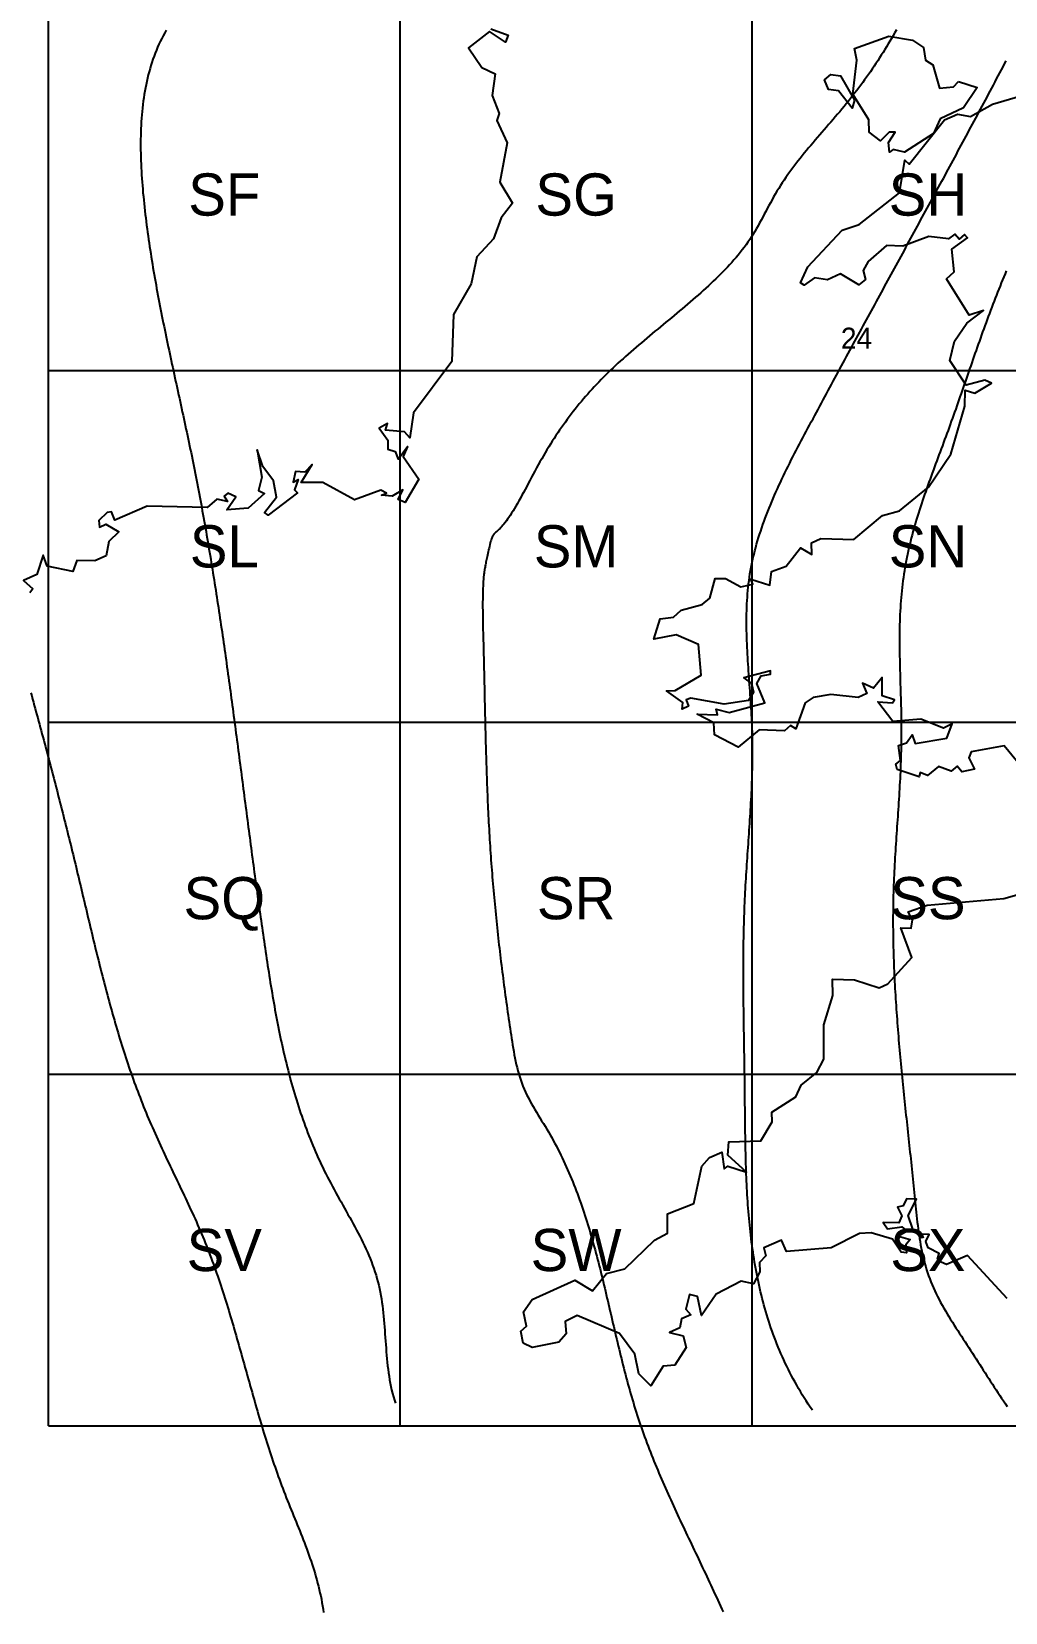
# Model space of a CAD drawing. Header units: metres. Extents: x -206260 to 760000, y -120000 to 1300000.
# Drawn here: x -4783 to 272024, y -53013 to 396300 of the extents above; entities that cross this region are included whole.
import ezdxf
from ezdxf.enums import TextEntityAlignment as Align

# ---------------------------------------------------------------- set-up
doc = ezdxf.new("R2010")
doc.units = ezdxf.units.M
for name, color, linetype in [('COASTLINE', 9, 'Continuous'), ('ISO_HALF', 8, 'Continuous'), ('ISO_LABELS', 7, 'Continuous'), ('ISO_WHOLE', 7, 'Continuous'), ('OS_GRID_100KM', 5, 'Continuous')]:
    doc.layers.add(name, color=color, linetype=linetype)

msp = doc.modelspace()

# ---------------------------------------------------------------- linework, layer by layer
at = {"layer": 'COASTLINE'}
for points in [[(125800, 397100), (130700, 395300), (129900, 393300), (125400, 396300), (119400, 391700), (123200, 386100), (127000, 384300), (126100, 378100), (128100, 373000), (127500, 371000), (130400, 364700), (128300, 353500), (131900, 347500), (128700, 343400), (126500, 337400), (121800, 332300), (120200, 324600), (115100, 315900), (114700, 302500), (103800, 287900), (102700, 280800), (101200, 282500), (95800, 283000), (96400, 284900), (94000, 283600), (96500, 280200), (96500, 277600), (98600, 277000), (99400, 274800), (102100, 278400), (100800, 275500), (105300, 269100), (101400, 262500), (99400, 263300), (100700, 266100), (97700, 264300), (94700, 264500), (96100, 265100), (94500, 266000), (87000, 263200), (78000, 268100), (71800, 268100), (75000, 273300), (72900, 271100), (70200, 271300), (69600, 268200), (71000, 269000), (69900, 266100), (70800, 265200), (62500, 258900), (61400, 259600), (64800, 264000), (64000, 268600), (60900, 272700), (59300, 277400), (60700, 269700), (59700, 265900), (61400, 265000), (56800, 260800), (50700, 260400), (53300, 264100), (51000, 265100), (50000, 264300), (50900, 262700), (47900, 263400), (45100, 261000), (28100, 261400), (18900, 257400), (17900, 259800), (16700, 259600), (14300, 257300), (14500, 255400), (16300, 256300), (20000, 254100), (17200, 251400), (16400, 247300), (13200, 245900), (8100, 246000), (6900, 242800), (-400, 244400), (-1500, 247500), (-3300, 242000), (-7100, 240300), (-4400, 237900), (-5300, 236800)], [(277400, 186400), (271700, 193300), (262300, 191600), (261600, 189900), (263200, 186700), (259600, 185900), (258300, 187500), (256600, 186100), (253000, 187400), (249900, 184900), (247800, 185700), (247500, 184500), (241300, 186600), (240900, 188100), (242200, 189100), (241600, 193400), (243900, 194100), (245500, 196400), (246400, 194000), (255400, 195500), (256900, 199500), (254400, 198300), (248000, 200900), (240000, 200200), (235800, 205800), (239900, 205500), (240500, 206400), (237000, 207500), (237000, 212700), (234500, 209700), (231400, 211100), (232600, 208200), (230200, 207000), (222400, 207900), (217400, 207000), (215100, 205500), (212500, 198100), (210900, 199100), (209200, 197600), (202000, 197800), (196100, 192900), (189300, 196400), (189100, 199800), (184400, 202300), (190200, 202100), (189800, 203700), (193500, 202800), (203600, 205500), (201400, 211000), (202600, 213200), (205300, 213700), (205300, 214600), (197700, 212600), (199900, 211000), (200400, 208500), (199000, 206200), (192100, 205100), (182600, 206800), (181300, 206400), (181900, 204600), (180100, 203700), (180300, 205600), (175700, 208900), (178200, 209000), (185500, 213400), (184800, 222100), (178400, 224800), (172100, 223600), (173900, 229400), (177700, 229900), (179900, 231900), (185800, 233500), (188000, 235300), (189500, 240900), (192500, 240900), (196800, 238500), (200200, 239200), (199700, 240700), (205100, 239000), (205500, 242800), (209700, 244400), (213800, 249600), (217000, 247700), (216900, 251000), (219600, 252200), (228900, 251900), (237100, 258800), (241900, 260100), (250200, 266800), (256500, 276200), (260500, 289800), (260600, 294400), (263300, 293500), (268100, 296400), (266200, 297200), (260900, 295800), (256200, 302800), (257600, 308300), (261100, 313400), (265800, 317000), (261700, 315700), (255300, 326000), (257500, 328000), (256800, 334500), (261300, 337700), (260400, 338600), (258900, 337300), (257700, 338700), (255900, 337400), (250300, 338100), (242900, 335300), (238200, 335500), (233000, 331000), (231600, 328400), (232300, 325800), (230400, 324300), (225200, 327500), (221500, 325700), (217800, 326300), (214800, 324200), (213800, 324900), (215900, 329400), (225600, 339900), (230500, 341500), (241900, 350500), (243400, 359800), (244700, 358600), (254700, 371200), (258400, 372800), (262100, 372200), (268400, 375700), (278000, 378500)], [(272500, 36200), (261300, 48400), (255300, 45900), (253800, 46500), (252700, 47500), (253200, 49000), (250100, 50600), (249400, 52400), (250400, 54400), (247000, 54500), (245700, 55900), (244400, 59800), (246800, 64400), (243900, 64500), (243000, 62500), (241400, 62200), (242600, 59700), (241700, 57700), (237300, 57800), (238500, 56000), (242600, 56600), (244100, 55300), (241600, 53900), (245000, 53000), (243700, 51500), (243900, 49200), (242400, 49400), (239900, 53100), (233900, 54900), (230600, 54700), (222500, 50600), (209800, 49600), (208400, 52800), (203400, 50600), (203900, 48300), (202100, 46400), (202200, 43800), (200400, 40400), (196900, 41100), (189800, 37400), (185600, 31400), (184500, 36800), (182200, 37300), (181200, 33200), (182600, 31600), (180000, 30400), (179500, 27900), (176500, 26500), (180400, 25600), (181300, 22300), (178100, 17300), (174700, 17000), (171200, 11400), (167800, 14800), (166700, 20400), (162300, 26300), (150300, 31400), (146900, 29700), (147200, 26200), (145100, 23800), (137500, 22300), (134900, 23500), (134300, 26900), (135900, 28300), (135000, 32400), (137500, 35900), (149600, 41400), (154700, 38400), (158600, 43300), (163800, 44600), (172300, 52800), (176000, 54800), (176000, 60300), (183500, 63200), (185700, 73800), (187900, 76300), (191400, 77800), (192100, 73100), (193100, 73800), (198400, 72100), (193100, 76900), (193400, 80700), (202500, 81000), (205700, 86400), (205600, 89200), (212500, 93500), (214000, 96800), (218400, 100400), (220400, 104200), (220400, 114000), (223000, 122300), (222900, 127000), (229100, 126800), (236100, 124500), (238600, 125600), (245400, 133100), (242300, 141600), (245200, 141500), (245600, 143800), (244400, 146100), (249800, 148000), (271600, 149900), (276600, 151300)]]:
    msp.add_lwpolyline(points, dxfattribs=at)
for points in [[(258700, 382100), (264000, 380400), (260100, 374600), (253500, 371500), (251600, 367300), (243300, 362000), (240100, 362800), (239100, 362000), (238800, 364800), (240700, 367700), (239000, 367700), (236500, 365300), (233300, 367700), (233200, 371200), (228700, 378500), (229800, 388200), (229100, 391500), (238900, 395000), (245600, 393900), (248700, 391800), (249300, 388200), (251400, 386900), (253300, 380200), (257300, 380600), (258700, 382100)], [(229100, 376800), (228500, 374500), (224600, 379500), (221700, 379800), (220600, 382600), (222400, 384100), (225200, 383700), (229100, 376800)]]:
    msp.add_lwpolyline(points, close=True, dxfattribs=at)
at = {"layer": 'ISO_HALF'}
for points in [[(241033.7, 396814.4), (240579.3, 396003.4), (240119.9, 395194.4), (239655.4, 394387.7), (239185.7, 393583.1), (238710.7, 392780.9), (238230.4, 391980.8), (237744.6, 391183.2), (237253.4, 390387.8), (236756.6, 389594.9), (236254.1, 388804.3), (235745.9, 388016.3), (235231.8, 387230.7), (234711.9, 386447.6), (234186, 385667.1), (233654.1, 384889.2), (233116, 384113.9), (232571.7, 383341.3), (232021.1, 382571.4), (231464.2, 381804.2), (230900.8, 381039.7), (230330.9, 380278.1), (229754.4, 379519.3), (229171.2, 378763.4), (228581.3, 378010.3), (227984.8, 377260.1), (227382.1, 376512.6), (226773.8, 375767.4), (226160.4, 375024.3), (225542.5, 374283.2), (224920.7, 373543.6), (224295.4, 372805.5), (223667.2, 372068.6), (223036.7, 371332.5), (222404.3, 370597.2), (221770.7, 369862.2), (221136.3, 369127.5), (220501.7, 368392.7), (219867.5, 367657.6), (219234.1, 366921.9), (218602.2, 366185.5), (217972.2, 365448), (217344.7, 364709.3), (216720.3, 363969), (216099.4, 363227), (215482.7, 362483), (214870.6, 361736.7), (214263.7, 360987.9), (213662.6, 360236.4), (213067.7, 359481.9), (212479.7, 358724.2), (211899, 357963), (211326.2, 357198.2), (210761.9, 356429.3), (210206.5, 355656.3), (209660.6, 354878.8), (209124.8, 354096.6), (208599.7, 353309.5), (208085.6, 352517.3), (207583.2, 351719.6), (207093, 350916.3), (206614.9, 350107.5), (206147.2, 349294.1), (205688.6, 348477.1), (205237.4, 347657.5), (204792, 346836.2), (204350.9, 346014.1), (203912.6, 345192.2), (203475.4, 344371.5), (203037.8, 343553), (202598.3, 342737.5), (202155.2, 341926.1), (201707.1, 341119.7), (201252.3, 340319.3), (200789.3, 339525.8), (200316.5, 338740.2), (199832.4, 337963.5), (199335.3, 337196.5), (198824.3, 336440), (198299.5, 335693.4), (197761.1, 334956.4), (197209.6, 334228.3), (196645.2, 333508.7), (196068.3, 332797.1), (195479.3, 332092.8), (194878.5, 331395.5), (194266.2, 330704.6), (193642.8, 330019.5), (193008.5, 329339.7), (192363.8, 328664.8), (191708.9, 327994.2), (191044.3, 327327.4), (190370.2, 326663.8), (189687, 326003), (188995, 325344.5), (188294.6, 324687.6), (187586.1, 324032.4), (186870.1, 323378.5), (186147, 322726), (185417.2, 322074.8), (184681.1, 321424.8), (183939.2, 320775.8), (183192, 320127.9), (182439.9, 319480.8), (181683.4, 318834.6), (180922.8, 318189.1), (180158.7, 317544.2), (179391.4, 316899.9), (178621.4, 316256), (177849.2, 315612.5), (177075.3, 314969.3), (176299.9, 314326.2), (175523.7, 313683.3), (174747, 313040.3), (173970.3, 312397.3), (173194.1, 311754.1), (172418.7, 311110.6), (171644.6, 310466.7), (170872.3, 309822.4), (170102.2, 309177.6), (169334.8, 308532.1), (168570.4, 307885.9), (167809.6, 307238.9), (167052.8, 306591), (166300.5, 305942.1), (165553, 305292.1), (164810.8, 304640.9), (164074.4, 303988.5), (163344.3, 303334.7), (162620.7, 302679.5), (161904.3, 302022.7), (161195.4, 301364.4), (160494.6, 300704.3), (159802, 300042.3), (159117.6, 299378.3), (158441.4, 298712.1), (157773.1, 298043.4), (157112.6, 297372), (156459.7, 296697.7), (155814.4, 296020.2), (155176.5, 295339.4), (154545.8, 294655), (153922.1, 293966.8), (153305.4, 293274.6), (152695.6, 292578.1), (152092.3, 291877.2), (151495.6, 291171.7), (150905.3, 290461.2), (150321.2, 289745.6), (149743.1, 289024.7), (149171.1, 288298.2), (148604.8, 287566), (148044.1, 286827.7), (147489, 286083.3), (146939.3, 285332.4), (146394.7, 284574.9), (145855.3, 283810.5), (145320.8, 283039), (144791.1, 282260.2), (144266.1, 281473.8), (143745.5, 280679.7), (143229.3, 279877.7), (142717.4, 279067.4), (142209.5, 278248.8), (141705.6, 277421.5), (141205.4, 276585.4), (140708.9, 275740.2), (140216, 274885.7), (139726.4, 274021.7), (139240.1, 273149.2), (138757.4, 272270.5), (138278.4, 271388.2), (137803.3, 270504.7), (137332.4, 269622.5), (136865.7, 268744.1), (136403.6, 267872.1), (135946.1, 267008.8), (135493.4, 266156.9), (135045.8, 265318.8), (134603.5, 264497), (134166.6, 263694.1), (133735.3, 262912.4), (133309.8, 262154.5), (132890.3, 261422.9), (132477, 260720.2), (132070.1, 260048.7), (131669.9, 259410.7), (131277.9, 258807.5), (130895.6, 258239.9), (130524.6, 257708.8), (130166.5, 257215.1), (129822.9, 256759.8), (129495.3, 256343.8), (129185.3, 255968), (128894.5, 255633.1), (128623, 255337.2), (128369.7, 255076.2), (128133.7, 254845.7), (127913.8, 254641.3), (127708.9, 254458.6), (127517.9, 254293.4), (127339.8, 254141.2), (127173.4, 253997.6), (127017.7, 253858.5), (126871.6, 253719.3), (126734, 253575.8), (126603.9, 253423.5), (126480, 253258.2), (126361.4, 253075.5), (126247, 252871), (126135.6, 252640.4), (126026.3, 252379.3), (125917.8, 252083.3), (125809.1, 251748.2), (125699.2, 251369.5), (125587.3, 250945.5), (125474, 250483.9), (125360.3, 249994.9), (125247.2, 249488.8), (125135.6, 248975.7), (125026.5, 248465.8), (124920.9, 247969.3), (124819.6, 247495.8), (124723.1, 247047.7), (124631, 246622.5), (124543.5, 246217.8), (124460.2, 245831.1), (124381.1, 245460), (124306.1, 245102), (124235, 244754.6), (124167.8, 244415.5), (124104.3, 244082), (124044.4, 243751.9), (123987.9, 243422.5), (123934.8, 243091.5), (123884.9, 242756.4), (123838.1, 242414.7), (123794.2, 242064), (123753.3, 241701.8), (123715.1, 241325.7), (123679.4, 240933.1), (123646.3, 240521.7), (123615.6, 240088.9), (123587.1, 239632.3), (123560.8, 239149.5), (123536.4, 238638), (123514, 238095.8), (123493.8, 237522.5), (123476, 236917.9), (123460.7, 236281.8), (123448.2, 235614), (123438.8, 234914.2), (123432.6, 234182.4), (123429.8, 233418.2), (123430.8, 232621.5), (123435.5, 231792.6), (123443.8, 230933.6), (123455.3, 230047), (123469.7, 229135.5), (123486.7, 228201.5), (123506, 227247.6), (123527.1, 226276.4), (123549.8, 225290.5), (123573.8, 224292.4), (123598.7, 223284.6), (123624.2, 222269.8), (123649.9, 221250.5), (123675.6, 220229.1), (123700.8, 219208.3), (123725.6, 218188.9), (123749.9, 217171), (123773.9, 216154.6), (123797.4, 215139.6), (123820.7, 214125.9), (123843.6, 213113.7), (123866.4, 212102.8), (123888.9, 211093.2), (123911.3, 210085), (123933.6, 209078), (123955.8, 208072.3), (123978, 207067.8), (124000.3, 206064.6), (124022.6, 205062.6), (124045, 204061.7), (124067.6, 203062.1), (124090.4, 202063.5), (124113.4, 201066.1), (124136.7, 200069.7), (124160.3, 199074.4), (124184.3, 198080.2), (124208.7, 197087), (124233.6, 196094.8), (124259, 195103.6), (124284.9, 194113.3), (124311.4, 193124), (124338.5, 192135.6), (124366.3, 191148.1), (124394.9, 190161.5), (124424.1, 189175.7), (124454.2, 188190.7), (124485.2, 187206.5), (124517, 186223.2), (124549.7, 185240.6), (124583.5, 184258.7), (124618.2, 183277.5), (124654, 182297.1), (124691, 181317.3), (124729, 180338.1), (124768.3, 179359.6), (124808.8, 178381.7), (124850.6, 177404.4), (124893.6, 176427.7), (124938.1, 175451.5), (124984, 174475.8), (125031.3, 173500.6), (125080.1, 172525.9), (125130.5, 171551.6), (125182.4, 170577.8), (125235.9, 169604.3), (125291.2, 168631.3), (125348.1, 167658.6), (125406.8, 166686.3), (125467.3, 165714.3), (125529.6, 164742.6), (125593.7, 163771.2), (125659.7, 162800.1), (125727.5, 161829.3), (125797, 160858.9), (125868.4, 159888.8), (125941.5, 158919.1), (126016.3, 157949.7), (126092.9, 156980.7), (126171.1, 156012.1), (126251.1, 155043.9), (126332.8, 154076.1), (126416.1, 153108.7), (126501.1, 152141.7), (126587.8, 151175.2), (126676, 150209.1), (126765.9, 149243.4), (126857.4, 148278.2), (126950.4, 147313.5), (127045, 146349.3), (127141.2, 145385.6), (127238.9, 144422.3), (127338.1, 143459.6), (127438.9, 142497.4), (127541.1, 141535.8), (127644.8, 140574.6), (127750, 139614.1), (127856.6, 138654.1), (127964.6, 137694.6), (128074.1, 136735.8), (128184.9, 135777.5), (128297.2, 134819.9), (128410.8, 133862.8), (128525.8, 132906.4), (128642.1, 131950.6), (128759.8, 130995.4), (128878.8, 130040.9), (128999, 129087.1), (129120.6, 128134), (129243.4, 127181.5), (129367.5, 126229.7), (129492.8, 125278.6), (129619.3, 124328.2), (129747.1, 123378.6), (129876, 122429.6), (130006.1, 121481.4), (130137.4, 120534), (130269.8, 119587.3), (130403.4, 118641.4), (130538.1, 117696.3), (130673.9, 116752), (130810.8, 115808.5), (130948.7, 114865.8), (131087.8, 113923.9), (131227.8, 112982.8), (131368.9, 112042.6), (131511, 111103.2), (131654.2, 110164.7), (131799.1, 109227.4), (131947.4, 108291.8), (132100.6, 107358.5), (132260.2, 106428.1), (132427.9, 105501.3), (132605.2, 104578.5), (132793.6, 103660.3), (132994.8, 102747.5), (133210.3, 101840.4), (133441.7, 100939.8), (133690.5, 100046.2), (133958.3, 99160.3), (134246.8, 98282.4), (134557.3, 97413.4), (134891.6, 96553.7), (135249.9, 95703.4), (135630.3, 94861.9), (136030.8, 94028.2), (136449.4, 93201.7), (136883.9, 92381.4), (137332.5, 91566.7), (137792.9, 90756.5), (138263.2, 89950.3), (138741.3, 89147.1), (139225.2, 88346.2), (139712.9, 87546.8), (140202.2, 86748), (140691.2, 85949), (141177.7, 85149), (141659.9, 84347.3), (142135.5, 83543), (142602.9, 82735.4), (143061.8, 81924.5), (143512.5, 81110.3), (143955, 80292.8), (144389.4, 79472.1), (144815.9, 78648.3), (145234.7, 77821.3), (145645.9, 76991.4), (146049.7, 76158.4), (146446, 75322.5), (146835.3, 74483.7), (147217.4, 73642), (147592.7, 72797.6), (147961.1, 71950.5), (148323, 71100.6), (148678.4, 70248.2), (149027.4, 69393.1), (149370.2, 68535.6), (149706.9, 67675.5), (150037.8, 66813), (150362.8, 65948.2), (150682.2, 65081.1), (150996.1, 64211.6), (151304.6, 63340), (151608, 62466.2), (151906.2, 61590.3), (152199.5, 60712.4), (152488, 59832.4), (152771.8, 58950.5), (153051.1, 58066.7), (153326, 57181), (153596.7, 56293.6), (153863.3, 55404.3), (154125.9, 54513.5), (154384.8, 53620.9), (154640, 52726.9), (154891.6, 51831.3), (155139.9, 50934.3), (155385, 50035.9), (155627, 49136.2), (155866.2, 48235.3), (156102.5, 47333.1), (156336.2, 46429.9), (156567.4, 45525.6), (156796.4, 44620.3), (157023.1, 43714.1), (157247.8, 42807), (157470.6, 41899), (157691.7, 40990.4), (157911.2, 40081), (158129.3, 39171.1), (158346, 38260.5), (158561.6, 37349.5), (158776.3, 36438.1), (158990, 35526.2), (159203.1, 34614.1), (159415.6, 33701.7), (159627.8, 32789.2), (159839.6, 31876.5), (160051.4, 30963.8), (160263.2, 30051), (160475.1, 29138.4), (160687.4, 28225.8), (160900.2, 27313.5), (161113.6, 26401.4), (161327.8, 25489.6), (161543, 24578.2), (161759.2, 23667.3), (161976.6, 22756.9), (162195.4, 21847), (162415.7, 20937.8), (162637.6, 20029.2), (162861.4, 19121.4), (163087.2, 18214.5), (163315, 17308.4), (163545.1, 16403.2), (163777.6, 15499.1), (164012.7, 14596), (164250.4, 13694.1), (164491, 12793.4), (164734.6, 11893.9), (164981.4, 10995.7), (165231.4, 10099), (165484.9, 9203.6), (165741.9, 8309.8), (166002.7, 7417.6), (166267.4, 6526.9), (166536.1, 5638), (166808.9, 4750.9), (167086.1, 3865.5), (167367.8, 2982.1), (167654.1, 2100.5), (167945.2, 1221), (168241.1, 343.6), (168541.8, -531.9), (168847.1, -1405.4), (169156.9, -2277), (169471.2, -3146.7), (169789.8, -4014.6), (170112.5, -4880.8), (170439.4, -5745.2), (170770.2, -6608), (171104.8, -7469.1), (171443.2, -8328.7), (171785.3, -9186.7), (172130.8, -10043.3), (172479.7, -10898.5), (172832, -11752.2), (173187.4, -12604.7), (173545.8, -13455.8), (173907.2, -14305.7), (174271.4, -15154.5), (174638.4, -16002), (175007.9, -16848.5), (175380, -17694), (175754.4, -18538.5), (176131.1, -19382), (176509.9, -20224.6), (176890.8, -21066.3), (177273.6, -21907.3), (177658.2, -22747.5), (178044.5, -23587), (178432.4, -24425.9), (178821.8, -25264.1), (179212.5, -26101.8), (179604.5, -26938.9), (179997.6, -27775.6), (180391.7, -28611.9), (180786.7, -29447.8), (181182.5, -30283.3), (181579, -31118.7), (181976, -31953.7), (182373.5, -32788.6), (182771.4, -33623.4), (183169.4, -34458.1), (183567.6, -35292.8), (183965.8, -36127.4), (184363.8, -36962.2), (184761.6, -37797), (185159.1, -38632), (185556.1, -39467.2), (185952.6, -40302.7), (186348.4, -41138.5), (186743.3, -41974.6), (187137.4, -42811.1), (187530.4, -43648.1), (187922.3, -44485.6), (188313, -45323.6), (188702.3, -46162.2), (189090.1, -47001.4), (189476.3, -47841.4), (189860.8, -48682.1), (190243.5, -49523.5), (190624.2, -50365.8), (191003, -51209), (191379.5, -52053.1), (191753.8, -52898.1)], [(272285.8, 328271), (271923.8, 327418.4), (271565, 326564.2), (271209.4, 325708.3), (270856.9, 324850.9), (270507.4, 323991.9), (270160.8, 323131.4), (269817.1, 322269.5), (269476, 321406.3), (269137.6, 320541.7), (268801.7, 319675.9), (268468.2, 318808.9), (268137.1, 317940.8), (267808.2, 317071.5), (267481.5, 316201.3), (267156.8, 315330), (266834.1, 314457.9), (266513.2, 313584.9), (266194.1, 312711.1), (265876.7, 311836.5), (265560.8, 310961.2), (265246.4, 310085.4), (264933.4, 309208.9), (264621.7, 308331.9), (264311.1, 307454.5), (264001.7, 306576.6), (263693.2, 305698.4), (263385.7, 304819.9), (263079, 303941.2), (262773, 303062.3), (262467.6, 302183.2), (262162.7, 301304.1), (261858.2, 300425), (261554.1, 299545.9), (261250.2, 298666.9), (260946.5, 297788), (260642.8, 296909.4), (260339, 296031), (260035.1, 295153), (259731, 294275.3), (259426.5, 293398.1), (259121.6, 292521.4), (258816.1, 291645.2), (258510, 290769.6), (258203.2, 289894.7), (257895.6, 289020.5), (257587.1, 288147.1), (257277.6, 287274.5), (256966.9, 286402.8), (256655.1, 285532), (256341.9, 284662.3), (256027.4, 283793.6), (255711.4, 282926), (255393.9, 282059.5), (255075, 281194.1), (254755, 280329.5), (254434.2, 279465.6), (254112.7, 278602.4), (253790.7, 277739.5), (253468.5, 276877), (253146.4, 276014.6), (252824.5, 275152.3), (252503, 274289.8), (252182.3, 273427), (251862.4, 272563.8), (251543.7, 271700.1), (251226.4, 270835.7), (250910.6, 269970.4), (250596.7, 269104.1), (250284.8, 268236.7), (249975.2, 267368.1), (249668, 266498), (249363.6, 265626.3), (249062.1, 264753), (248763.8, 263877.8), (248468.9, 263000.7), (248177.6, 262121.4), (247890.1, 261239.8), (247606.7, 260355.8), (247327.6, 259469.4), (247053.1, 258580.5), (246783.3, 257689), (246518.6, 256795.1), (246259.1, 255898.5), (246005.2, 254999.3), (245757, 254097.6), (245514.8, 253193.1), (245278.9, 252286), (245049.4, 251376.2), (244826.7, 250463.6), (244610.9, 249548.3), (244402.4, 248630.2), (244201.3, 247709.3), (244007.9, 246785.5), (243822.4, 245858.9), (243645.1, 244929.4), (243476.2, 243996.9), (243316, 243061.5), (243164.7, 242123.2), (243022.6, 241181.8), (242889.8, 240237.4), (242766.7, 239290), (242653.4, 238339.5), (242549.7, 237385.9), (242455.4, 236429.5), (242369.9, 235470.3), (242293.2, 234508.3), (242224.7, 233543.7), (242164.1, 232576.5), (242111.2, 231606.9), (242065.5, 230635), (242026.8, 229660.8), (241994.7, 228684.4), (241968.8, 227706), (241948.9, 226725.6), (241934.5, 225743.4), (241925.4, 224759.3), (241921.3, 223773.6), (241921.7, 222786.3), (241926.3, 221797.5), (241934.9, 220807.2), (241947, 219815.7), (241962.3, 218823), (241980.6, 217829.1), (242001.4, 216834.2), (242024.4, 215838.4), (242049.3, 214841.7), (242075.8, 213844.3), (242103.4, 212846.2), (242131.9, 211847.6), (242161, 210848.5), (242190.3, 209849.1), (242219.4, 208849.4), (242248, 207849.5), (242275.8, 206849.5), (242302.5, 205849.5), (242327.7, 204849.7), (242351, 203850), (242372.2, 202850.6), (242390.9, 201851.6), (242406.8, 200853.1), (242419.5, 199855.2), (242428.6, 198858), (242434, 197861.5), (242435.1, 196865.9), (242431.7, 195871.2), (242423.6, 194877.6), (242410.7, 193884.9), (242393.5, 192893.3), (242371.9, 191902.6), (242346.3, 190912.9), (242316.8, 189924), (242283.6, 188936), (242246.8, 187948.9), (242206.8, 186962.5), (242163.7, 185977), (242117.6, 184992.2), (242068.8, 184008.1), (242017.5, 183024.7), (241963.8, 182042), (241908, 181060), (241850.2, 180078.5), (241790.6, 179097.6), (241729.5, 178117.2), (241667, 177137.4), (241603.2, 176158), (241538.5, 175179.1), (241473, 174200.7), (241406.9, 173222.6), (241340.4, 172244.9), (241273.6, 171267.6), (241206.8, 170290.5), (241140.2, 169313.8), (241073.9, 168337.3), (241008.2, 167361), (240943.2, 166384.9), (240879.1, 165409), (240816.1, 164433.2), (240754.5, 163457.5), (240694.4, 162481.9), (240636, 161506.3), (240579.4, 160530.8), (240525, 159555.2), (240472.8, 158579.6), (240423.2, 157603.9), (240376.1, 156628.1), (240332, 155652.2), (240290.9, 154676.2), (240253, 153699.9), (240218.6, 152723.4), (240187.8, 151746.7), (240160.6, 150769.7), (240137.2, 149792.5), (240117.4, 148815.1), (240101.1, 147837.4), (240088.3, 146859.5), (240078.9, 145881.5), (240073, 144903.3), (240070.4, 143924.9), (240071.1, 142946.3), (240075, 141967.7), (240082.2, 140988.9), (240092.4, 140010), (240105.8, 139031), (240122.2, 138051.9), (240141.5, 137072.8), (240163.8, 136093.6), (240189, 135114.4), (240217, 134135.2), (240247.8, 133155.9), (240281.3, 132176.7), (240317.5, 131197.5), (240356.3, 130218.3), (240397.6, 129239.2), (240441.5, 128260.1), (240487.8, 127281.1), (240536.6, 126302.2), (240587.7, 125323.3), (240641.1, 124344.6), (240696.8, 123366.1), (240754.7, 122387.6), (240814.7, 121409.4), (240876.8, 120431.3), (240941, 119453.4), (241007.2, 118475.7), (241075.3, 117498.2), (241145.3, 116520.9), (241217.2, 115543.9), (241290.8, 114567.1), (241366.2, 113590.6), (241443.3, 112614.3), (241522, 111638.4), (241602.3, 110662.8), (241684.1, 109687.5), (241767.4, 108712.5), (241852.1, 107737.9), (241938.2, 106763.7), (242025.7, 105789.8), (242114.3, 104816.3), (242204.3, 103843.3), (242295.3, 102870.6), (242387.5, 101898.4), (242480.8, 100926.6), (242575, 99955.3), (242670.3, 98984.5), (242766.4, 98014.1), (242863.4, 97044.3), (242961.2, 96075), (243059.7, 95106.2), (243159, 94138), (243258.9, 93170.3), (243359.4, 92203.1), (243460.4, 91236.6), (243561.9, 90270.7), (243663.9, 89305.4), (243766.3, 88340.7), (243868.9, 87376.6), (243971.9, 86413.2), (244075.1, 85450.5), (244178.5, 84488.5), (244282.1, 83527.1), (244385.7, 82566.5), (244489.3, 81606.6), (244592.9, 80647.4), (244696.4, 79689), (244799.8, 78731.3), (244903, 77774.5), (245006, 76818.4), (245108.7, 75863.1), (245211.1, 74908.7), (245313, 73955.1), (245414.6, 73002.3), (245515.6, 72050.4), (245616.1, 71099.3), (245716, 70149.2), (245815.2, 69200), (245913.8, 68251.7), (246011.6, 67304.3), (246108.6, 66357.8), (246204.7, 65412.3), (246299.9, 64467.8), (246394.5, 63524.4), (246489.3, 62582.2), (246585, 61641.6), (246682.4, 60702.6), (246782.4, 59765.5), (246885.6, 58830.5), (246993, 57897.9), (247105.3, 56967.8), (247223.2, 56040.5), (247347.6, 55116.2), (247479.4, 54195), (247619.1, 53277.3), (247767.8, 52363.1), (247926, 51452.8), (248094.8, 50546.5), (248274.7, 49644.4), (248466.7, 48746.8), (248671.5, 47853.9), (248889.9, 46965.9), (249122.7, 46082.9), (249370.7, 45205.3), (249634.7, 44333.1), (249915.5, 43466.8), (250213.9, 42606.3), (250530.2, 41751.9), (250864.1, 40903.3), (251214.7, 40060.3), (251581.2, 39222.4), (251962.9, 38389.4), (252359, 37561.1), (252768.7, 36737.1), (253191.3, 35917), (253626.1, 35100.7), (254072.1, 34287.8), (254528.8, 33477.9), (254995.2, 32670.9), (255470.7, 31866.3), (255954.4, 31064), (256445.7, 30263.5), (256943.7, 29464.6), (257447.6, 28667), (257956.8, 27870.4), (258470.4, 27074.5), (258987.7, 26279), (259507.8, 25483.5), (260030.1, 24687.8), (260553.8, 23891.6), (261078.1, 23094.5), (261602.2, 22296.4), (262125.3, 21496.8), (262646.9, 20695.4), (263166.6, 19892.5), (263684.9, 19088.2), (264202, 18283), (264718.2, 17477), (265233.9, 16670.7), (265749.2, 15864.2), (266264.6, 15058.1), (266780.2, 14252.4), (267296.5, 13447.7), (267813.6, 12644.1), (268332, 11841.9), (268851.8, 11041.6), (269373.4, 10243.4), (269897.1, 9447.7), (270423.1, 8654.6), (270951.9, 7864.6), (271483.5, 7078), (272018.5, 6295), (272557, 5516)], [(-5014.8, 208387.2), (-4767.2, 207490.9), (-4520.1, 206594.4), (-4273.4, 205697.7), (-4027.1, 204800.8), (-3781.3, 203903.7), (-3535.9, 203006.4), (-3291, 202108.8), (-3046.6, 201211.1), (-2802.5, 200313.2), (-2559, 199415), (-2315.9, 198516.6), (-2073.3, 197618), (-1831.2, 196719.2), (-1589.5, 195820.2), (-1348.3, 194921), (-1107.6, 194021.5), (-867.4, 193121.9), (-627.6, 192222), (-388.4, 191321.9), (-149.6, 190421.5), (88.6, 189521), (326.4, 188620.2), (563.6, 187719.2), (800.4, 186818), (1036.6, 185916.5), (1272.3, 185014.8), (1507.5, 184112.9), (1742.1, 183210.7), (1976.3, 182308.3), (2209.9, 181405.7), (2442.9, 180502.8), (2675.5, 179599.7), (2907.5, 178696.4), (3138.9, 177792.8), (3369.8, 176889), (3600.1, 175985), (3829.9, 175080.7), (4059.2, 174176.1), (4287.8, 173271.3), (4515.9, 172366.3), (4743.5, 171461), (4970.4, 170555.5), (5196.8, 169649.7), (5422.6, 168743.7), (5647.9, 167837.4), (5872.5, 166930.8), (6096.6, 166024), (6320, 165117), (6542.9, 164209.7), (6765.1, 163302.1), (6986.8, 162394.3), (7207.8, 161486.2), (7428.3, 160577.9), (7648.1, 159669.3), (7867.3, 158760.4), (8085.9, 157851.3), (8303.9, 156941.9), (8521.3, 156032.3), (8738.3, 155122.4), (8954.9, 154212.5), (9171.2, 153302.3), (9387.2, 152392.1), (9602.9, 151481.7), (9818.5, 150571.3), (10033.9, 149660.8), (10249.4, 148750.3), (10464.8, 147839.8), (10680.3, 146929.3), (10896, 146018.9), (11111.8, 145108.5), (11327.9, 144198.3), (11544.3, 143288.2), (11761.1, 142378.2), (11978.4, 141468.4), (12196.1, 140558.8), (12414.4, 139649.5), (12633.3, 138740.4), (12852.9, 137831.5), (13073.2, 136923), (13294.3, 136014.8), (13516.3, 135107), (13739.2, 134199.5), (13963.1, 133292.5), (14188, 132385.9), (14414, 131479.7), (14641.2, 130574), (14869.6, 129668.9), (15099.3, 128764.2), (15330.3, 127860.1), (15562.7, 126956.6), (15796.6, 126053.7), (16032, 125151.5), (16269, 124249.9), (16507.6, 123348.9), (16747.9, 122448.7), (16990, 121549.2), (17233.9, 120650.5), (17479.7, 119752.6), (17727.5, 118855.5), (17977.2, 117959.2), (18229, 117063.7), (18482.9, 116169.2), (18739, 115275.5), (18997.4, 114382.8), (19258.1, 113491.1), (19521.1, 112600.3), (19786.5, 111710.6), (20054.5, 110821.8), (20325, 109934.2), (20598, 109047.6), (20873.8, 108162.2), (21152.3, 107277.9), (21433.5, 106394.7), (21717.7, 105512.7), (22004.7, 104632), (22294.7, 103752.5), (22587.7, 102874.2), (22883.8, 101997.2), (23183, 101121.6), (23485.5, 100247.3), (23791.2, 99374.3), (24100.3, 98502.8), (24412.7, 97632.6), (24728.6, 96763.9), (25048, 95896.7), (25371, 95030.9), (25697.6, 94166.7), (26027.8, 93304), (26361.9, 92442.9), (26699.7, 91583.3), (27041.5, 90725.4), (27387.1, 89869.1), (27736.7, 89014.5), (28090.4, 88161.6), (28448.2, 87310.4), (28810.1, 86460.9), (29175.8, 85613), (29545.2, 84766.6), (29918.1, 83921.7), (30294.2, 83078.1), (30673.3, 82235.8), (31055.2, 81394.7), (31439.7, 80554.6), (31826.7, 79715.6), (32215.8, 78877.5), (32606.9, 78040.2), (32999.8, 77203.7), (33394.3, 76367.8), (33790.1, 75532.4), (34187, 74697.6), (34584.9, 73863.1), (34983.5, 73029), (35382.6, 72195), (35782.1, 71361.2), (36181.6, 70527.4), (36581, 69693.6), (36980.1, 68859.7), (37378.7, 68025.5), (37776.5, 67191), (38173.4, 66356.2), (38569.1, 65520.8), (38963.5, 64684.9), (39356.3, 63848.3), (39747.3, 63011), (40136.3, 62172.8), (40523, 61333.7), (40907.4, 60493.7), (41289.2, 59652.5), (41668.1, 58810.1), (42044, 57966.5), (42416.6, 57121.5), (42785.8, 56275.1), (43151.3, 55427.1), (43512.9, 54577.5), (43870.4, 53726.2), (44223.6, 52873.1), (44572.3, 52018.2), (44916.4, 51161.2), (45255.7, 50302.4), (45590.5, 49441.6), (45920.8, 48578.9), (46246.8, 47714.5), (46568.5, 46848.3), (46886.2, 45980.4), (47200, 45110.8), (47509.8, 44239.6), (47816, 43366.9), (48118.5, 42492.6), (48417.6, 41616.9), (48713.2, 40739.8), (49005.6, 39861.3), (49294.9, 38981.6), (49581.2, 38100.5), (49864.6, 37218.3), (50145.2, 36334.9), (50423.1, 35450.4), (50698.6, 34564.8), (50971.6, 33678.2), (51242.3, 32790.7), (51510.8, 31902.2), (51777.3, 31012.9), (52041.8, 30122.8), (52304.5, 29231.9), (52565.6, 28340.3), (52825, 27448.1), (53083, 26555.2), (53339.6, 25661.8), (53595.1, 24767.8), (53849.4, 23873.4), (54102.7, 22978.6), (54355.2, 22083.4), (54607, 21188), (54858.1, 20292.2), (55108.7, 19396.2), (55359, 18500.1), (55608.9, 17603.9), (55858.8, 16707.6), (56108.6, 15811.3), (56358.4, 14915), (56608.5, 14018.7), (56858.9, 13122.6), (57109.6, 12226.7), (57360.8, 11331), (57612.7, 10435.5), (57865.2, 9540.3), (58118.6, 8645.4), (58372.8, 7751), (58628.1, 6856.9), (58884.6, 5963.3), (59142.2, 5070.3), (59401.2, 4177.8), (59661.7, 3285.9), (59923.6, 2394.6), (60187.3, 1504.1), (60452.7, 614.2), (60720, -274.8), (60989.2, -1163), (61260.5, -2050.4), (61534, -2936.8), (61809.8, -3822.3), (62088, -4706.8), (62368.7, -5590.2), (62652, -6472.6), (62938, -7353.8), (63226.8, -8233.8), (63518.5, -9112.7), (63813.2, -9990.2), (64111.1, -10866.4), (64412.2, -11741.3), (64716.7, -12614.8), (65024.6, -13486.9), (65336, -14357.4), (65651.1, -15226.5), (65970, -16093.9), (66292.7, -16959.7), (66619.4, -17823.9), (66950.1, -18686.4), (67284.5, -19547.3), (67622.2, -20406.9), (67962.7, -21265.3), (68305.5, -22122.7), (68650.2, -22979.3), (68996.4, -23835.3), (69343.4, -24691), (69691, -25546.4), (70038.6, -26401.8), (70385.8, -27257.4), (70732, -28113.4), (71077, -28969.9), (71420.1, -29827.1), (71761, -30685.4), (72099.1, -31544.7), (72434.1, -32405.4), (72765.4, -33267.7), (73092.6, -34131.6), (73415.2, -34997.5), (73732.8, -35865.4), (74044.9, -36735.7), (74351, -37608.4), (74650.8, -38483.9), (74943.7, -39362.2), (75229.2, -40243.5), (75507, -41128.2), (75776.5, -42016.3), (76037.3, -42908), (76288.9, -43803.6), (76530.9, -44703.2), (76762.8, -45607), (76984.2, -46515.2), (77194.5, -47428.1), (77393.4, -48345.8), (77580.3, -49268.4), (77754.9, -50196.3), (77916.5, -51129.5), (78064.9, -52068.3), (78199.5, -53012.9)]]:
    msp.add_lwpolyline(points, dxfattribs=at)
at = {"layer": 'ISO_WHOLE'}
for points in [[(33495.5, 396730.6), (33043, 395941.4), (32607.5, 395142.6), (32188.8, 394334.4), (31786.7, 393516.9), (31400.9, 392690.4), (31031.1, 391855.1), (30677.2, 391011.2), (30338.8, 390158.9), (30015.8, 389298.4), (29707.8, 388429.9), (29414.8, 387553.6), (29136.3, 386669.6), (28872.1, 385778.3), (28622.1, 384879.8), (28386, 383974.3), (28163.5, 383062), (27954.4, 382143.1), (27758.4, 381217.8), (27575.4, 380286.4), (27405, 379348.9), (27247, 378405.7), (27101.2, 377456.9), (26967.4, 376502.8), (26845.2, 375543.4), (26734.4, 374579.1), (26634.9, 373610), (26546.3, 372636.4), (26468.5, 371658.4), (26401.1, 370676.2), (26344, 369690.1), (26296.8, 368700.3), (26259.4, 367706.8), (26231.5, 366710.1), (26212.9, 365710.1), (26203.2, 364707.3), (26202.4, 363701.7), (26210.1, 362693.5), (26226, 361683), (26250.1, 360670.4), (26281.9, 359655.9), (26321.2, 358639.6), (26367.9, 357621.8), (26421.7, 356602.6), (26482.3, 355582.4), (26549.5, 354561.2), (26623, 353539.3), (26702.6, 352516.9), (26788.1, 351494.2), (26879.2, 350471.3), (26975.7, 349448.6), (27077.3, 348426.1), (27183.8, 347404.1), (27294.9, 346382.9), (27410.4, 345362.5), (27530.1, 344343.3), (27653.7, 343325.3), (27781, 342308.9), (27911.7, 341294.1), (28045.7, 340281.2), (28182.9, 339270), (28323.3, 338260.5), (28466.7, 337252.6), (28613.2, 336246.5), (28762.5, 335241.9), (28914.8, 334239), (29069.9, 333237.6), (29227.7, 332237.7), (29388.1, 331239.3), (29551.2, 330242.3), (29716.8, 329246.7), (29884.8, 328252.6), (30055.3, 327259.7), (30228.1, 326268.2), (30403.1, 325278), (30580.3, 324289), (30759.7, 323301.2), (30941.1, 322314.6), (31124.5, 321329.2), (31309.8, 320344.8), (31497, 319361.6), (31685.9, 318379.4), (31876.6, 317398.2), (32068.9, 316417.9), (32262.8, 315438.7), (32458.2, 314460.3), (32655, 313482.8), (32853.2, 312506.1), (33052.7, 311530.3), (33253.5, 310555.2), (33455.4, 309580.9), (33658.5, 308607.3), (33862.5, 307634.3), (34067.5, 306662), (34273.5, 305690.3), (34480.2, 304719.2), (34687.7, 303748.6), (34895.9, 302778.5), (35104.7, 301808.9), (35314.1, 300839.8), (35524, 299871), (35734.3, 298902.6), (35944.9, 297934.6), (36155.9, 296966.8), (36367, 295999.4), (36578.3, 295032.1), (36789.7, 294065.1), (37001, 293098.2), (37212.4, 292131.5), (37423.6, 291164.9), (37634.6, 290198.3), (37845.3, 289231.8), (38055.7, 288265.3), (38265.8, 287298.7), (38475.3, 286332.1), (38684.3, 285365.4), (38892.7, 284398.6), (39100.5, 283431.6), (39307.5, 282464.3), (39513.7, 281496.9), (39719, 280529.2), (39923.4, 279561.2), (40126.8, 278592.8), (40329.1, 277624.1), (40530.2, 276655), (40730.2, 275685.5), (40928.8, 274715.4), (41126.1, 273744.9), (41322, 272773.9), (41516.5, 271802.3), (41709.6, 270830.2), (41901.3, 269857.5), (42091.6, 268884.4), (42280.5, 267910.7), (42468.2, 266936.6), (42654.5, 265961.9), (42839.5, 264986.8), (43023.2, 264011.2), (43205.6, 263035.1), (43386.8, 262058.6), (43566.7, 261081.6), (43745.4, 260104.2), (43922.8, 259126.3), (44099.1, 258148), (44274.2, 257169.2), (44448.1, 256190.1), (44620.8, 255210.5), (44792.4, 254230.5), (44962.9, 253250.1), (45132.3, 252269.3), (45300.5, 251288.2), (45467.7, 250306.6), (45633.8, 249324.7), (45798.9, 248342.5), (45962.9, 247359.8), (46126, 246376.9), (46288, 245393.5), (46449, 244409.9), (46609, 243425.9), (46768.1, 242441.6), (46926.2, 241457), (47083.5, 240472.1), (47239.7, 239486.8), (47395.1, 238501.3), (47549.7, 237515.5), (47703.3, 236529.4), (47856.1, 235543.1), (48008, 234556.5), (48159.1, 233569.6), (48309.5, 232582.5), (48459, 231595.1), (48607.7, 230607.5), (48755.7, 229619.7), (48902.9, 228631.6), (49049.4, 227643.4), (49195.2, 226654.9), (49340.3, 225666.2), (49484.7, 224677.4), (49628.4, 223688.3), (49771.5, 222699.1), (49913.9, 221709.7), (50055.7, 220720.1), (50196.9, 219730.4), (50337.5, 218740.5), (50477.5, 217750.5), (50616.9, 216760.3), (50755.8, 215770), (50894.2, 214779.6), (51032, 213789.1), (51169.3, 212798.5), (51306.2, 211807.8), (51442.5, 210816.9), (51578.4, 209826), (51713.9, 208835), (51848.9, 207844), (51983.5, 206852.9), (52117.7, 205861.7), (52251.6, 204870.4), (52385, 203879.2), (52518.1, 202887.9), (52650.9, 201896.5), (52783.3, 200905.1), (52915.5, 199913.8), (53047.3, 198922.4), (53178.9, 197931), (53310.2, 196939.6), (53441.2, 195948.2), (53572.1, 194956.9), (53702.7, 193965.5), (53833.1, 192974.2), (53963.3, 191983), (54093.3, 190991.8), (54223.2, 190000.6), (54352.9, 189009.6), (54482.6, 188018.5), (54612.1, 187027.6), (54741.5, 186036.8), (54870.8, 185046), (55000, 184055.3), (55129.3, 183064.8), (55258.4, 182074.3), (55387.6, 181084), (55516.7, 180093.8), (55645.9, 179103.7), (55775.1, 178113.8), (55904.3, 177124), (56033.6, 176134.4), (56162.9, 175145), (56292.4, 174155.7), (56421.9, 173166.5), (56551.5, 172177.6), (56681.3, 171188.9), (56811.3, 170200.3), (56941.3, 169212), (57071.6, 168223.9), (57202.1, 167236), (57332.7, 166248.3), (57463.6, 165260.8), (57594.7, 164273.6), (57726.1, 163286.7), (57857.8, 162300), (57989.7, 161313.5), (58121.9, 160327.3), (58254.4, 159341.4), (58387.3, 158355.8), (58520.5, 157370.5), (58654.1, 156385.5), (58788, 155400.8), (58922.3, 154416.3), (59057.1, 153432.2), (59192.2, 152448.5), (59327.8, 151465), (59463.8, 150481.9), (59600.3, 149499.2), (59737.3, 148516.8), (59874.8, 147534.8), (60012.8, 146553.1), (60151.3, 145571.8), (60290.3, 144590.9), (60429.9, 143610.4), (60570.1, 142630.2), (60710.8, 141650.5), (60852.2, 140671.2), (60994.2, 139692.3), (61136.8, 138713.9), (61280, 137735.8), (61423.9, 136758.2), (61568.5, 135781.1), (61713.8, 134804.4), (61859.9, 133828.2), (62007, 132852.5), (62155.1, 131877.3), (62304.3, 130902.6), (62454.8, 129928.6), (62606.7, 128955.1), (62760, 127982.3), (62915, 127010), (63071.6, 126038.5), (63230.1, 125067.6), (63390.4, 124097.5), (63552.9, 123128), (63717.4, 122159.4), (63884.2, 121191.5), (64053.4, 120224.4), (64225.1, 119258.1), (64399.3, 118292.7), (64576.3, 117328.1), (64756.1, 116364.5), (64938.7, 115401.7), (65124.5, 114439.9), (65313.3, 113479.1), (65505.4, 112519.2), (65700.9, 111560.4), (65899.8, 110602.5), (66102.4, 109645.8), (66308.6, 108690.1), (66518.6, 107735.5), (66732.6, 106782), (66950.6, 105829.7), (67172.7, 104878.5), (67399.1, 103928.6), (67629.8, 102979.8), (67865, 102032.3), (68104.8, 101086.1), (68349.3, 100141.1), (68598.6, 99197.5), (68852.8, 98255.1), (69112, 97314.2), (69376.3, 96374.6), (69646, 95436.4), (69920.9, 94499.6), (70201.3, 93564.2), (70487.4, 92630.4), (70779.1, 91698), (71076.6, 90767.1), (71380, 89837.8), (71689.4, 88910.1), (72005, 87983.9), (72326.8, 87059.3), (72654.9, 86136.3), (72989.6, 85215), (73330.8, 84295.4), (73678.6, 83377.5), (74033.3, 82461.3), (74394.9, 81546.8), (74763.5, 80634.1), (75139.3, 79723.2), (75522.2, 78814.1), (75912.6, 77906.9), (76310.4, 77001.5), (76715.7, 76098), (77128.8, 75196.4), (77549.6, 74296.7), (77978.4, 73399), (78415.1, 72503.2), (78860, 71609.4), (79313.1, 70717.7), (79774.5, 69828), (80243.5, 68940.1), (80719.1, 68053.8), (81200.6, 67168.8), (81686.9, 66284.9), (82177.3, 65401.9), (82670.8, 64519.4), (83166.5, 63637.3), (83663.5, 62755.3), (84160.9, 61873.2), (84657.9, 60990.6), (85153.4, 60107.4), (85646.8, 59223.3), (86136.9, 58338.1), (86623, 57451.5), (87104.2, 56563.2), (87579.4, 55673.1), (88048, 54780.8), (88508.9, 53886.1), (88961.2, 52988.8), (89404.1, 52088.7), (89836.7, 51185.4), (90258, 50278.7), (90667.2, 49368.4), (91063.4, 48454.3), (91445.7, 47536), (91813.1, 46613.4), (92164.8, 45686.1), (92500, 44754), (92817.6, 43816.8), (93116.8, 42874.2), (93396.7, 41926), (93656.4, 40972), (93895.1, 40011.9), (94112.8, 39045.8), (94311.1, 38074), (94491.1, 37096.9), (94654.4, 36115.1), (94802.3, 35128.7), (94936.2, 34138.4), (95057.5, 33144.4), (95167.6, 32147.2), (95267.8, 31147.2), (95359.6, 30144.8), (95444.3, 29140.3), (95523.4, 28134.3), (95598.2, 27127), (95670.1, 26118.9), (95740.5, 25110.4), (95810.7, 24101.9), (95882.3, 23093.8), (95956.5, 22086.6), (96034.7, 21080.5), (96118.4, 20076), (96208.9, 19073.6), (96307.6, 18073.6), (96416, 17076.4), (96535.3, 16082.4), (96667, 15092.1), (96812.4, 14105.7), (96973, 13123.9), (97150.2, 12146.8), (97345.2, 11175), (97559.6, 10208.9), (97794.7, 9248.8), (98051.9, 8295.1), (98332.6, 7348.3), (98638.2, 6408.8)], [(217153.3, 4439), (216555.3, 5322.1), (215970.1, 6206.7), (215397.5, 7092.9), (214837.4, 7980.6), (214289.6, 8869.8), (213754.1, 9760.6), (213230.6, 10652.8), (212719.1, 11546.6), (212219.3, 12441.8), (211731.2, 13338.6), (211254.6, 14236.8), (210789.3, 15136.5), (210335.3, 16037.7), (209892.4, 16940.4), (209460.4, 17844.5), (209039.3, 18750.1), (208628.8, 19657.1), (208228.8, 20565.5), (207839.2, 21475.4), (207459.9, 22386.7), (207090.6, 23299.4), (206731.4, 24213.5), (206381.9, 25129), (206042.2, 26046), (205712, 26964.3), (205391.2, 27884), (205079.7, 28805.1), (204777.3, 29727.6), (204483.9, 30651.4), (204199.3, 31576.6), (203923.4, 32503.1), (203656.2, 33431), (203397.3, 34360.2), (203146.7, 35290.8), (202904.3, 36222.6), (202669.9, 37155.8), (202443.3, 38090.3), (202224.5, 39026.2), (202013.3, 39963.3), (201809.5, 40901.7), (201613, 41841.4), (201423.7, 42782.3), (201241.4, 43724.6), (201066, 44668.1), (200897.3, 45612.9), (200735.3, 46558.9), (200579.7, 47506.2), (200430.5, 48454.7), (200287.4, 49404.4), (200150.4, 50355.4), (200019.3, 51307.6), (199893.9, 52261), (199774.2, 53215.6), (199660, 54171.4), (199551.1, 55128.4), (199447.4, 56086.6), (199348.8, 57045.9), (199255.1, 58006.5), (199166.2, 58968.2), (199082, 59931.1), (199002.2, 60895.1), (198926.9, 61860.3), (198855.7, 62826.6), (198788.6, 63794), (198725.5, 64762.6), (198666.2, 65732.3), (198610.6, 66703.1), (198558.5, 67675), (198509.7, 68648), (198464.2, 69622.1), (198421.9, 70597.3), (198382.5, 71573.6), (198345.9, 72550.9), (198312, 73529.4), (198280.6, 74508.8), (198251.7, 75489.4), (198225, 76471), (198200.5, 77453.6), (198177.9, 78437.2), (198157.2, 79421.9), (198138.2, 80407.6), (198120.7, 81394.4), (198104.7, 82382.1), (198090, 83370.8), (198076.4, 84360.5), (198063.8, 85351.3), (198052.1, 86343), (198041.1, 87335.6), (198030.7, 88329.3), (198020.7, 89323.9), (198011.1, 90319.4), (198001.6, 91315.9), (197992.1, 92313.4), (197982.6, 93311.8), (197972.7, 94311.1), (197962.5, 95311.3), (197951.8, 96312.5), (197940.3, 97314.5), (197928.1, 98317.5), (197915.2, 99321.3), (197901.6, 100325.9), (197887.4, 101331.3), (197872.7, 102337.5), (197857.6, 103344.3), (197842.1, 104351.8), (197826.4, 105359.8), (197810.4, 106368.5), (197794.3, 107377.6), (197778.1, 108387.2), (197761.9, 109397.3), (197745.8, 110407.7), (197729.9, 111418.5), (197714.2, 112429.6), (197698.8, 113441), (197683.9, 114452.6), (197669.3, 115464.3), (197655.3, 116476.2), (197641.9, 117488.2), (197629.2, 118500.2), (197617.3, 119512.2), (197606.2, 120524.2), (197596, 121536.1), (197586.7, 122547.9), (197578.5, 123559.5), (197571.5, 124570.9), (197565.7, 125582.1), (197561.1, 126592.9), (197557.9, 127603.5), (197556.1, 128613.6), (197555.8, 129623.4), (197557.1, 130632.6), (197560.1, 131641.4), (197564.8, 132649.6), (197571.2, 133657.2), (197579.6, 134664.2), (197589.9, 135670.5), (197602.2, 136676.1), (197616.6, 137680.9), (197633.2, 138684.9), (197652.1, 139688.1), (197673.2, 140690.4), (197696.8, 141691.7), (197722.8, 142692.1), (197751.4, 143691.4), (197782.6, 144689.7), (197816.5, 145686.9), (197853.2, 146682.9), (197892.7, 147677.8), (197935.1, 148671.4), (197980.4, 149663.7), (198028.4, 150654.9), (198079, 151644.8), (198131.9, 152633.6), (198187, 153621.2), (198244.1, 154607.8), (198303.1, 155593.2), (198363.7, 156577.5), (198425.8, 157560.8), (198489.2, 158543.1), (198553.8, 159524.4), (198619.3, 160504.7), (198685.7, 161484), (198752.6, 162462.5), (198820, 163440), (198887.6, 164416.7), (198955.3, 165392.6), (199023, 166367.6), (199090.3, 167341.8), (199157.3, 168315.2), (199223.6, 169287.9), (199289.2, 170259.9), (199353.7, 171231.2), (199417.2, 172201.8), (199479.3, 173171.8), (199540, 174141.2), (199599, 175110), (199656.1, 176078.2), (199711.3, 177045.8), (199764.3, 178013), (199814.9, 178979.6), (199862.9, 179945.8), (199908.3, 180911.5), (199950.8, 181876.8), (199990.2, 182841.7), (200026.4, 183806.3), (200059.2, 184770.5), (200088.3, 185734.4), (200113.8, 186698), (200135.3, 187661.3), (200152.6, 188624.4), (200165.7, 189587.3), (200174.4, 190550), (200178.4, 191512.5), (200177.6, 192474.9), (200171.8, 193437.2), (200160.9, 194399.3), (200144.6, 195361.4), (200122.8, 196323.5), (200095.3, 197285.5), (200062.2, 198247.6), (200023.9, 199209.6), (199980.6, 200171.6), (199933, 201133.5), (199881.3, 202095.3), (199825.9, 203057), (199767.3, 204018.6), (199705.9, 204980.1), (199642.1, 205941.5), (199576.3, 206902.6), (199508.8, 207863.6), (199440.2, 208824.3), (199370.7, 209784.9), (199300.8, 210745.2), (199231, 211705.2), (199161.6, 212664.9), (199093, 213624.4), (199025.6, 214583.5), (198959.8, 215542.3), (198896.1, 216500.7), (198834.8, 217458.8), (198776.4, 218416.5), (198721.2, 219373.7), (198669.6, 220330.5), (198622.2, 221286.9), (198579.2, 222242.8), (198541, 223198.3), (198508.2, 224153.2), (198481, 225107.6), (198459.9, 226061.4), (198445.3, 227014.8), (198437.6, 227967.5), (198437.2, 228919.6), (198444.5, 229871.1), (198460, 230822), (198483.9, 231772.3), (198516.8, 232721.8), (198559, 233670.7), (198610.9, 234618.9), (198673, 235566.3), (198745.6, 236513.1), (198829.1, 237459), (198924, 238404.2), (199030.7, 239348.5), (199149.5, 240292.1), (199281, 241234.8), (199425.3, 242176.7), (199583.1, 243117.7), (199754.5, 244057.8), (199939.4, 244997), (200137.4, 245935.3), (200348.3, 246872.7), (200571.8, 247809.2), (200807.5, 248744.8), (201055.2, 249679.5), (201314.5, 250613.3), (201585.3, 251546.1), (201867, 252478), (202159.6, 253408.9), (202462.6, 254339), (202775.8, 255268), (203098.8, 256196.1), (203431.4, 257123.3), (203773.3, 258049.5), (204124.2, 258974.7), (204483.7, 259899), (204851.6, 260822.3), (205227.6, 261744.6), (205611.4, 262665.9), (206002.6, 263586.3), (206401, 264505.6), (206806.3, 265423.9), (207218.2, 266341.3), (207636.3, 267257.6), (208060.5, 268172.9), (208490.3, 269087.2), (208925.5, 270000.5), (209365.7, 270912.8), (209810.8, 271824), (210260.3, 272734.2), (210714, 273643.3), (211171.7, 274551.4), (211632.8, 275458.5), (212097.3, 276364.5), (212564.8, 277269.4), (213035, 278173.3), (213507.5, 279076), (213982.2, 279977.8), (214458.6, 280878.4), (214936.5, 281778), (215415.6, 282676.4), (215895.6, 283573.8), (216376.3, 284470.1), (216857.2, 285365.3), (217338.1, 286259.3), (217818.7, 287152.3), (218298.9, 288044.1), (218778.8, 288934.9), (219258.3, 289824.6), (219737.5, 290713.2), (220216.2, 291600.8), (220694.7, 292487.4), (221172.8, 293372.9), (221650.5, 294257.5), (222127.9, 295141), (222604.9, 296023.7), (223081.6, 296905.3), (223557.9, 297786), (224034, 298665.8), (224509.6, 299544.7), (224985, 300422.7), (225460, 301299.8), (225934.7, 302176.1), (226409.1, 303051.5), (226883.2, 303926.1), (227356.9, 304799.9), (227830.4, 305672.8), (228303.5, 306545), (228776.4, 307416.4), (229248.9, 308287.1), (229721.1, 309157), (230193.1, 310026.2), (230664.7, 310894.6), (231136.1, 311762.4), (231607.1, 312629.5), (232077.9, 313496), (232548.4, 314361.7), (233018.7, 315226.9), (233488.6, 316091.4), (233958.3, 316955.3), (234427.7, 317818.7), (234896.9, 318681.4), (235365.8, 319543.6), (235834.4, 320405.3), (236302.8, 321266.4), (236771, 322127), (237238.8, 322987.1), (237706.5, 323846.7), (238173.9, 324705.9), (238641, 325564.6), (239107.9, 326422.8), (239574.6, 327280.7), (240041.1, 328138.1), (240507.3, 328995.1), (240973.3, 329851.8), (241439.1, 330708), (241904.7, 331564), (242370, 332419.6), (242835.2, 333274.9), (243300.1, 334129.8), (243764.8, 334984.5), (244229.4, 335838.9), (244693.7, 336693.1), (245157.8, 337547), (245621.8, 338400.7), (246085.5, 339254.2), (246549.1, 340107.4), (247012.4, 340960.5), (247475.6, 341813.4), (247938.7, 342666.2), (248401.5, 343518.8), (248864.2, 344371.3), (249326.7, 345223.7), (249789, 346076), (250251.2, 346928.3), (250713.2, 347780.4), (251175.1, 348632.5), (251636.8, 349484.6), (252098.4, 350336.7), (252559.8, 351188.7), (253021.1, 352040.8), (253482.2, 352892.9), (253943.2, 353745.1), (254404.1, 354597.3), (254864.8, 355449.5), (255325.4, 356301.9), (255785.9, 357154.3), (256246.2, 358006.9), (256706.5, 358859.6), (257166.6, 359712.5), (257626.6, 360565.5), (258086.5, 361418.7), (258546.3, 362272.1), (259006, 363125.7), (259465.6, 363979.5), (259925.1, 364833.6), (260384.5, 365687.9), (260843.8, 366542.5), (261303, 367397.4), (261762.2, 368252.5), (262221.2, 369108), (262680.2, 369963.8), (263139.1, 370820), (263597.9, 371676.4), (264056.5, 372533.3), (264515, 373390.4), (264973.4, 374247.9), (265431.5, 375105.8), (265889.5, 375964), (266347.3, 376822.6), (266804.8, 377681.6), (267262.1, 378540.9), (267719.1, 379400.6), (268175.9, 380260.6), (268632.3, 381121.1), (269088.5, 381981.9), (269544.3, 382843.1), (269999.7, 383704.7), (270454.8, 384566.7), (270909.6, 385429.1), (271363.9, 386291.9), (271817.8, 387155.1), (272271.3, 388018.8)]]:
    msp.add_lwpolyline(points, dxfattribs=at)
at = {"layer": 'OS_GRID_100KM'}
for p, q in [((0, 0), (0, 1300000)), ((100000, 0), (100000, 1300000)), ((200000, 0), (200000, 1300000)), ((0, 300000), (700000, 300000)), ((0, 200000), (700000, 200000)), ((0, 100000), (700000, 100000)), ((0, 0), (700000, 0))]:
    msp.add_line(p, q, dxfattribs=at)

# ---------------------------------------------------------------- texts
at = {"layer": 'ISO_LABELS'}
msp.add_text('24', height=6000, dxfattribs=at).set_placement((229721.1, 309157), align=Align.MIDDLE_CENTER)
at = {"layer": 'OS_GRID_100KM'}
for s, p in [('SF', (50000, 350000)), ('SG', (150000, 350000)), ('SH', (250000, 350000)), ('SL', (50000, 250000)), ('SM', (150000, 250000)), ('SN', (250000, 250000)), ('SQ', (50000, 150000)), ('SR', (150000, 150000)), ('SS', (250000, 150000)), ('SV', (50000, 50000)), ('SW', (150000, 50000)), ('SX', (250000, 50000))]:
    msp.add_text(s, height=12000, dxfattribs=at).set_placement(p, align=Align.MIDDLE_CENTER)

doc.saveas('drawing.dxf')
